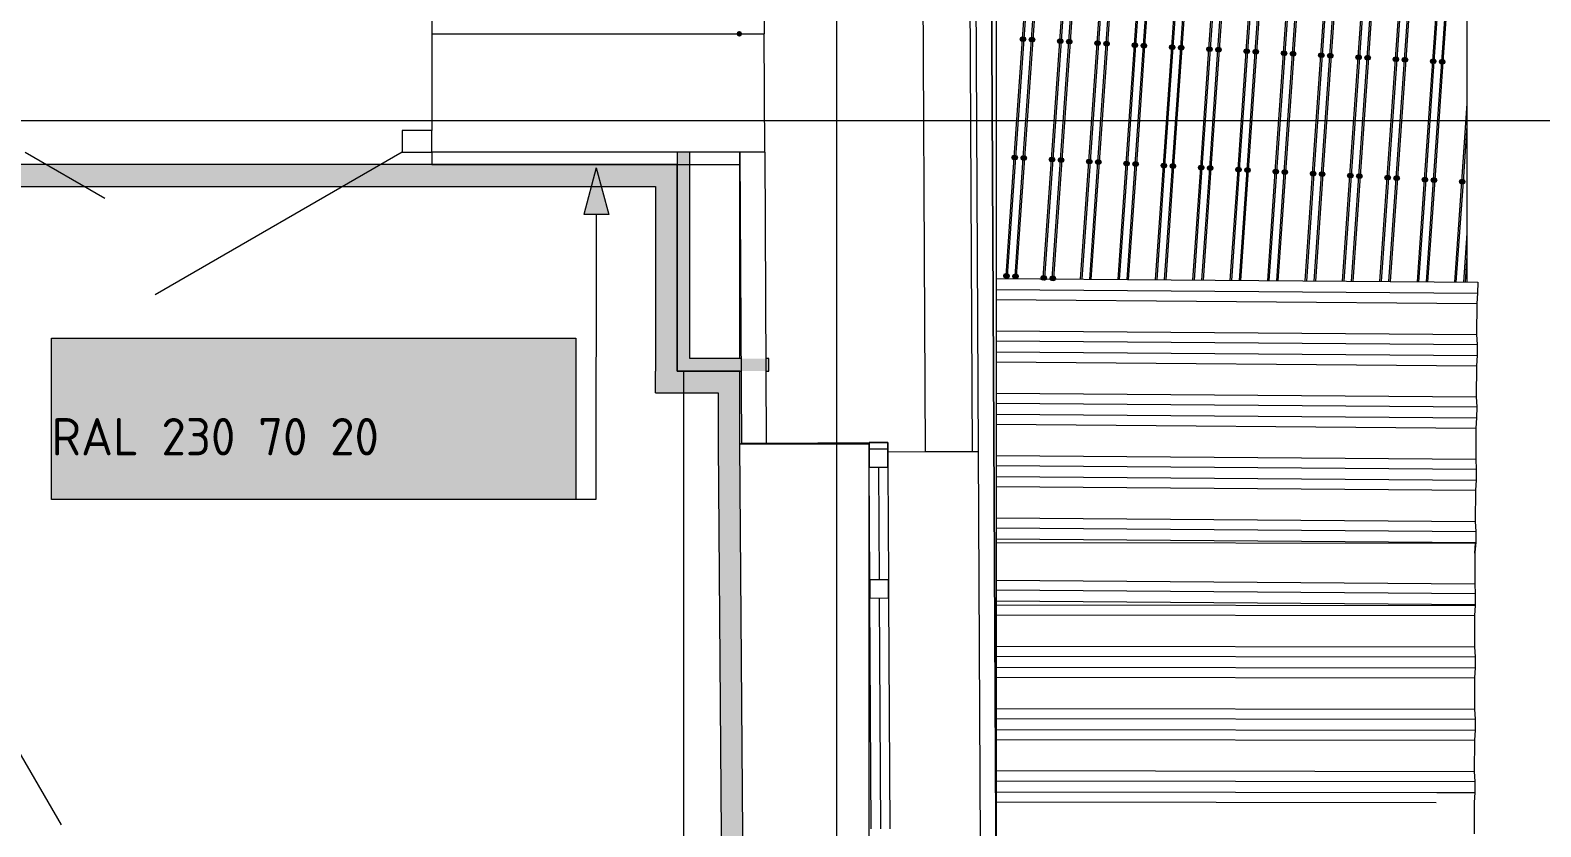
# Model space of a CAD drawing. Header units: millimetres. Extents: x 0 to 1189, y 0 to 841.
# Drawn here: x 307.79 to 356.27, y 630.71 to 656.27 of the extents above; entities that cross this region are included whole.
import ezdxf

# ---------------------------------------------------------------- set-up
doc = ezdxf.new("R2010")
doc.units = ezdxf.units.MM

msp = doc.modelspace()

# ---------------------------------------------------------------- hatches: boundary and pattern name
h = msp.add_hatch(color=7)
h.dxf.hatch_style = 2
h.paths.add_polyline_path([(330.635505, 656.156773), (330.609068, 656.220336), (330.545505, 656.246773), (330.481942, 656.220336), (330.455505, 656.156773), (330.481942, 656.089211), (330.545505, 656.062773), (330.609068, 656.089211)])
h = msp.add_hatch(color=7)
h.dxf.hatch_style = 2
h.paths.add_polyline_path([(339.624519, 656.073773), (339.560956, 656.047335), (339.534519, 655.983773), (339.560956, 655.92021), (339.624519, 655.893773), (339.689081, 655.92021), (339.715519, 655.983773), (339.689081, 656.047335)])
h = msp.add_hatch(color=7)
h.dxf.hatch_style = 2
h.paths.add_polyline_path([(339.674519, 656.071773), (339.610956, 656.045335), (339.584519, 655.981773), (339.610956, 655.91821), (339.674519, 655.891773), (339.738082, 655.91821), (339.764519, 655.981773), (339.738082, 656.045335)])
h = msp.add_hatch(color=7)
h.dxf.hatch_style = 2
h.paths.add_polyline_path([(339.913519, 656.058773), (339.849957, 656.032335), (339.823519, 655.968773), (339.849957, 655.90521), (339.913519, 655.878773), (339.978082, 655.90521), (340.004519, 655.968773), (339.978082, 656.032335)])
h = msp.add_hatch(color=7)
h.dxf.hatch_style = 2
h.paths.add_polyline_path([(339.963519, 656.055773), (339.899957, 656.029335), (339.873519, 655.965773), (339.899957, 655.90221), (339.963519, 655.875773), (340.028082, 655.90221), (340.05452, 655.965773), (340.028082, 656.029335)])
h = msp.add_hatch(color=7)
h.dxf.hatch_style = 2
h.paths.add_polyline_path([(340.821521, 656.009773), (340.757958, 655.983335), (340.731521, 655.919773), (340.757958, 655.85621), (340.821521, 655.829773), (340.885083, 655.85621), (340.911521, 655.919773), (340.885083, 655.983335)])
h = msp.add_hatch(color=7)
h.dxf.hatch_style = 2
h.paths.add_polyline_path([(340.821521, 656.009773), (340.757958, 655.983335), (340.731521, 655.919773), (340.757958, 655.85621), (340.821521, 655.829773), (340.885083, 655.85621), (340.911521, 655.919773), (340.885083, 655.983335)])
h = msp.add_hatch(color=7)
h.dxf.hatch_style = 2
h.paths.add_polyline_path([(340.871521, 656.006773), (340.807958, 655.980335), (340.781521, 655.916773), (340.807958, 655.85321), (340.871521, 655.826773), (340.935083, 655.85321), (340.961521, 655.916773), (340.935083, 655.980335)])
h = msp.add_hatch(color=7)
h.dxf.hatch_style = 2
h.paths.add_polyline_path([(341.110521, 655.993773), (341.046959, 655.967335), (341.020521, 655.903773), (341.046959, 655.84021), (341.110521, 655.813773), (341.175084, 655.84021), (341.201521, 655.903773), (341.175084, 655.967335)])
h = msp.add_hatch(color=7)
h.dxf.hatch_style = 2
h.paths.add_polyline_path([(341.160521, 655.990773), (341.096959, 655.964335), (341.070521, 655.900773), (341.096959, 655.83721), (341.160521, 655.810773), (341.224084, 655.83721), (341.250521, 655.900773), (341.224084, 655.964335)])
h = msp.add_hatch(color=7)
h.dxf.hatch_style = 2
h.paths.add_polyline_path([(342.018523, 655.944773), (341.95496, 655.918335), (341.928522, 655.854773), (341.95496, 655.79121), (342.018523, 655.764773), (342.082085, 655.79121), (342.108523, 655.854773), (342.082085, 655.918335)])
h = msp.add_hatch(color=7)
h.dxf.hatch_style = 2
h.paths.add_polyline_path([(342.068523, 655.941773), (342.00496, 655.915335), (341.978522, 655.851773), (342.00496, 655.78821), (342.068523, 655.761773), (342.132085, 655.78821), (342.158523, 655.851773), (342.132085, 655.915335)])
h = msp.add_hatch(color=7)
h.dxf.hatch_style = 2
h.paths.add_polyline_path([(342.307523, 655.929773), (342.24396, 655.903335), (342.217523, 655.839773), (342.24396, 655.77621), (342.307523, 655.749773), (342.371086, 655.77621), (342.397523, 655.839773), (342.371086, 655.903335)])
h = msp.add_hatch(color=7)
h.dxf.hatch_style = 2
h.paths.add_polyline_path([(342.357523, 655.926773), (342.29396, 655.900335), (342.267523, 655.836773), (342.29396, 655.77321), (342.357523, 655.746773), (342.421086, 655.77321), (342.447523, 655.836773), (342.421086, 655.900335)])
h = msp.add_hatch(color=7)
h.dxf.hatch_style = 2
h.paths.add_polyline_path([(343.214524, 655.880773), (343.150962, 655.854335), (343.124524, 655.790773), (343.150962, 655.72721), (343.214524, 655.700772), (343.279087, 655.72721), (343.305524, 655.790773), (343.279087, 655.854335)])
h = msp.add_hatch(color=7)
h.dxf.hatch_style = 2
h.paths.add_polyline_path([(343.264524, 655.877773), (343.200962, 655.851335), (343.174524, 655.787773), (343.200962, 655.72421), (343.264524, 655.697772), (343.329087, 655.72421), (343.355525, 655.787773), (343.329087, 655.851335)])
h = msp.add_hatch(color=7)
h.dxf.hatch_style = 2
h.paths.add_polyline_path([(343.504525, 655.864773), (343.440962, 655.838335), (343.414525, 655.774773), (343.440962, 655.71121), (343.504525, 655.684772), (343.568087, 655.71121), (343.594525, 655.774773), (343.568087, 655.838335)])
h = msp.add_hatch(color=7)
h.dxf.hatch_style = 2
h.paths.add_polyline_path([(343.554525, 655.861773), (343.490962, 655.835335), (343.464525, 655.771773), (343.490962, 655.70821), (343.554525, 655.681772), (343.618087, 655.70821), (343.644525, 655.771773), (343.618087, 655.835335)])
h = msp.add_hatch(color=7)
h.dxf.hatch_style = 2
h.paths.add_polyline_path([(344.411526, 655.815773), (344.347964, 655.789335), (344.321526, 655.725772), (344.347964, 655.66221), (344.411526, 655.635772), (344.476089, 655.66221), (344.502526, 655.725772), (344.476089, 655.789335)])
h = msp.add_hatch(color=7)
h.dxf.hatch_style = 2
h.paths.add_polyline_path([(344.411526, 655.815773), (344.347964, 655.789335), (344.321526, 655.725772), (344.347964, 655.66221), (344.411526, 655.635772), (344.476089, 655.66221), (344.502526, 655.725772), (344.476089, 655.789335)])
h = msp.add_hatch(color=7)
h.dxf.hatch_style = 2
h.paths.add_polyline_path([(344.461526, 655.812773), (344.397964, 655.786335), (344.371526, 655.722772), (344.397964, 655.65921), (344.461526, 655.632772), (344.526089, 655.65921), (344.552526, 655.722772), (344.526089, 655.786335)])
h = msp.add_hatch(color=7)
h.dxf.hatch_style = 2
h.paths.add_polyline_path([(344.701527, 655.799773), (344.637964, 655.773335), (344.611526, 655.709772), (344.637964, 655.64621), (344.701527, 655.619772), (344.765089, 655.64621), (344.791527, 655.709772), (344.765089, 655.773335)])
h = msp.add_hatch(color=7)
h.dxf.hatch_style = 2
h.paths.add_polyline_path([(344.750527, 655.797773), (344.686964, 655.771335), (344.660527, 655.707772), (344.686964, 655.64421), (344.750527, 655.617772), (344.815089, 655.64421), (344.841527, 655.707772), (344.815089, 655.771335)])
h = msp.add_hatch(color=7)
h.dxf.hatch_style = 2
h.paths.add_polyline_path([(345.608528, 655.750773), (345.544965, 655.724335), (345.518528, 655.660772), (345.544965, 655.59721), (345.608528, 655.570772), (345.673091, 655.59721), (345.699528, 655.660772), (345.673091, 655.724335)])
h = msp.add_hatch(color=7)
h.dxf.hatch_style = 2
h.paths.add_polyline_path([(345.658528, 655.748773), (345.594965, 655.722335), (345.568528, 655.658772), (345.594965, 655.59521), (345.658528, 655.568772), (345.722091, 655.59521), (345.748528, 655.658772), (345.722091, 655.722335)])
h = msp.add_hatch(color=7)
h.dxf.hatch_style = 2
h.paths.add_polyline_path([(345.897528, 655.735773), (345.833966, 655.709335), (345.807528, 655.645772), (345.833966, 655.58221), (345.897528, 655.555772), (345.962091, 655.58221), (345.988529, 655.645772), (345.962091, 655.709335)])
h = msp.add_hatch(color=7)
h.dxf.hatch_style = 2
h.paths.add_polyline_path([(345.947529, 655.732773), (345.883966, 655.706335), (345.857528, 655.642772), (345.883966, 655.57921), (345.947529, 655.552772), (346.012091, 655.57921), (346.038529, 655.642772), (346.012091, 655.706335)])
h = msp.add_hatch(color=7)
h.dxf.hatch_style = 2
h.paths.add_polyline_path([(346.80553, 655.686772), (346.741967, 655.660335), (346.71553, 655.596772), (346.741967, 655.53321), (346.80553, 655.506772), (346.869092, 655.53321), (346.89553, 655.596772), (346.869092, 655.660335)])
h = msp.add_hatch(color=7)
h.dxf.hatch_style = 2
h.paths.add_polyline_path([(346.85553, 655.683772), (346.791967, 655.657335), (346.76553, 655.593772), (346.791967, 655.53021), (346.85553, 655.503772), (346.919093, 655.53021), (346.94553, 655.593772), (346.919093, 655.657335)])
h = msp.add_hatch(color=7)
h.dxf.hatch_style = 2
h.paths.add_polyline_path([(347.09453, 655.670772), (347.030968, 655.644335), (347.00453, 655.580772), (347.030968, 655.51721), (347.09453, 655.490772), (347.159093, 655.51721), (347.18553, 655.580772), (347.159093, 655.644335)])
h = msp.add_hatch(color=7)
h.dxf.hatch_style = 2
h.paths.add_polyline_path([(347.14453, 655.667772), (347.080968, 655.641335), (347.05453, 655.577772), (347.080968, 655.51421), (347.14453, 655.487772), (347.208093, 655.51421), (347.23453, 655.577772), (347.208093, 655.641335)])
h = msp.add_hatch(color=7)
h.dxf.hatch_style = 2
h.paths.add_polyline_path([(348.002532, 655.621772), (347.938969, 655.595335), (347.912532, 655.531772), (347.938969, 655.46821), (348.002532, 655.441772), (348.066094, 655.46821), (348.092532, 655.531772), (348.066094, 655.595335)])
h = msp.add_hatch(color=7)
h.dxf.hatch_style = 2
h.paths.add_polyline_path([(348.002532, 655.621772), (347.938969, 655.595335), (347.912532, 655.531772), (347.938969, 655.46821), (348.002532, 655.441772), (348.066094, 655.46821), (348.092532, 655.531772), (348.066094, 655.595335)])
h = msp.add_hatch(color=7)
h.dxf.hatch_style = 2
h.paths.add_polyline_path([(348.052532, 655.618772), (347.988969, 655.592335), (347.962532, 655.528772), (347.988969, 655.46521), (348.052532, 655.438772), (348.116094, 655.46521), (348.142532, 655.528772), (348.116094, 655.592335)])
h = msp.add_hatch(color=7)
h.dxf.hatch_style = 2
h.paths.add_polyline_path([(348.291532, 655.605772), (348.22797, 655.579335), (348.201532, 655.515772), (348.22797, 655.45221), (348.291532, 655.425772), (348.355095, 655.45221), (348.381532, 655.515772), (348.355095, 655.579335)])
h = msp.add_hatch(color=7)
h.dxf.hatch_style = 2
h.paths.add_polyline_path([(348.341532, 655.603772), (348.27797, 655.577335), (348.251532, 655.513772), (348.27797, 655.45021), (348.341532, 655.423772), (348.405095, 655.45021), (348.431532, 655.513772), (348.405095, 655.577335)])
h = msp.add_hatch(color=7)
h.dxf.hatch_style = 2
h.paths.add_polyline_path([(349.198533, 655.556772), (349.134971, 655.530335), (349.108533, 655.466772), (349.134971, 655.40321), (349.198533, 655.376772), (349.263096, 655.40321), (349.289534, 655.466772), (349.263096, 655.530335)])
h = msp.add_hatch(color=7)
h.dxf.hatch_style = 2
h.paths.add_polyline_path([(349.248534, 655.554772), (349.184971, 655.528335), (349.158533, 655.464772), (349.184971, 655.40121), (349.248534, 655.374772), (349.313096, 655.40121), (349.339534, 655.464772), (349.313096, 655.528335)])
h = msp.add_hatch(color=7)
h.dxf.hatch_style = 2
h.paths.add_polyline_path([(349.488534, 655.541772), (349.424971, 655.515335), (349.398534, 655.451772), (349.424971, 655.388209), (349.488534, 655.361772), (349.552097, 655.388209), (349.578534, 655.451772), (349.552097, 655.515335)])
h = msp.add_hatch(color=7)
h.dxf.hatch_style = 2
h.paths.add_polyline_path([(349.538534, 655.538772), (349.474971, 655.512335), (349.448534, 655.448772), (349.474971, 655.385209), (349.538534, 655.358772), (349.602097, 655.385209), (349.628534, 655.448772), (349.602097, 655.512335)])
h = msp.add_hatch(color=7)
h.dxf.hatch_style = 2
h.paths.add_polyline_path([(350.395535, 655.492772), (350.331973, 655.466335), (350.305535, 655.402772), (350.331973, 655.339209), (350.395535, 655.312772), (350.460098, 655.339209), (350.486535, 655.402772), (350.460098, 655.466335)])
h = msp.add_hatch(color=7)
h.dxf.hatch_style = 2
h.paths.add_polyline_path([(350.445535, 655.489772), (350.381973, 655.463335), (350.355535, 655.399772), (350.381973, 655.336209), (350.445535, 655.309772), (350.510098, 655.336209), (350.536536, 655.399772), (350.510098, 655.463335)])
h = msp.add_hatch(color=7)
h.dxf.hatch_style = 2
h.paths.add_polyline_path([(350.685536, 655.476772), (350.621973, 655.450335), (350.595536, 655.386772), (350.621973, 655.323209), (350.685536, 655.296772), (350.749098, 655.323209), (350.775536, 655.386772), (350.749098, 655.450335)])
h = msp.add_hatch(color=7)
h.dxf.hatch_style = 2
h.paths.add_polyline_path([(350.734536, 655.474772), (350.670973, 655.448335), (350.644536, 655.384772), (350.670973, 655.321209), (350.734536, 655.294772), (350.799098, 655.321209), (350.825536, 655.384772), (350.799098, 655.448335)])
h = msp.add_hatch(color=7)
h.dxf.hatch_style = 2
h.paths.add_polyline_path([(351.592537, 655.427772), (351.528975, 655.401335), (351.502537, 655.337772), (351.528975, 655.274209), (351.592537, 655.247772), (351.6571, 655.274209), (351.683537, 655.337772), (351.6571, 655.401335)])
h = msp.add_hatch(color=7)
h.dxf.hatch_style = 2
h.paths.add_polyline_path([(351.592537, 655.427772), (351.528975, 655.401335), (351.502537, 655.337772), (351.528975, 655.274209), (351.592537, 655.247772), (351.6571, 655.274209), (351.683537, 655.337772), (351.6571, 655.401335)])
h = msp.add_hatch(color=7)
h.dxf.hatch_style = 2
h.paths.add_polyline_path([(351.642537, 655.425772), (351.578975, 655.399334), (351.552537, 655.335772), (351.578975, 655.272209), (351.642537, 655.245772), (351.7061, 655.272209), (351.732537, 655.335772), (351.7061, 655.399334)])
h = msp.add_hatch(color=7)
h.dxf.hatch_style = 2
h.paths.add_polyline_path([(351.881538, 655.412772), (351.817975, 655.386334), (351.791537, 655.322772), (351.817975, 655.259209), (351.881538, 655.232772), (351.9461, 655.259209), (351.972538, 655.322772), (351.9461, 655.386334)])
h = msp.add_hatch(color=7)
h.dxf.hatch_style = 2
h.paths.add_polyline_path([(351.931538, 655.409772), (351.867975, 655.383334), (351.841538, 655.319772), (351.867975, 655.256209), (351.931538, 655.229772), (351.9961, 655.256209), (352.022538, 655.319772), (351.9961, 655.383334)])
h = msp.add_hatch(color=7)
h.dxf.hatch_style = 2
h.paths.add_polyline_path([(352.789539, 655.363772), (352.725976, 655.337334), (352.699539, 655.273772), (352.725976, 655.210209), (352.789539, 655.183772), (352.853102, 655.210209), (352.879539, 655.273772), (352.853102, 655.337334)])
h = msp.add_hatch(color=7)
h.dxf.hatch_style = 2
h.paths.add_polyline_path([(352.839539, 655.360772), (352.775976, 655.334334), (352.749539, 655.270772), (352.775976, 655.207209), (352.839539, 655.180772), (352.903102, 655.207209), (352.929539, 655.270772), (352.903102, 655.334334)])
h = msp.add_hatch(color=7)
h.dxf.hatch_style = 2
h.paths.add_polyline_path([(353.078539, 655.347772), (353.014977, 655.321334), (352.988539, 655.257772), (353.014977, 655.194209), (353.078539, 655.167772), (353.143102, 655.194209), (353.16954, 655.257772), (353.143102, 655.321334)])
h = msp.add_hatch(color=7)
h.dxf.hatch_style = 2
h.paths.add_polyline_path([(353.12854, 655.344772), (353.064977, 655.318334), (353.038539, 655.254772), (353.064977, 655.191209), (353.12854, 655.164772), (353.192102, 655.191209), (353.21854, 655.254772), (353.192102, 655.318334)])
h = msp.add_hatch(color=7)
h.dxf.hatch_style = 2
h.paths.add_polyline_path([(328.555502, 652.356767), (328.955503, 652.356767), (328.955503, 645.731757), (328.555502, 645.731757)])
h = msp.add_hatch(color=7)
h.dxf.hatch_style = 2
h.paths.add_polyline_path([(339.359518, 652.275767), (339.295956, 652.24933), (339.269518, 652.185767), (339.295956, 652.122204), (339.359518, 652.095767), (339.424081, 652.122204), (339.450519, 652.185767), (339.424081, 652.24933)])
h = msp.add_hatch(color=7)
h.dxf.hatch_style = 2
h.paths.add_polyline_path([(339.409519, 652.272767), (339.345956, 652.24633), (339.319518, 652.182767), (339.345956, 652.119204), (339.409519, 652.092767), (339.474081, 652.119204), (339.500519, 652.182767), (339.474081, 652.24633)])
h = msp.add_hatch(color=7)
h.dxf.hatch_style = 2
h.paths.add_polyline_path([(339.648519, 652.260767), (339.584956, 652.23433), (339.558519, 652.170767), (339.584956, 652.107204), (339.648519, 652.080767), (339.713082, 652.107204), (339.739519, 652.170767), (339.713082, 652.23433)])
h = msp.add_hatch(color=7)
h.dxf.hatch_style = 2
h.paths.add_polyline_path([(339.698519, 652.257767), (339.634956, 652.23133), (339.608519, 652.167767), (339.634956, 652.104204), (339.698519, 652.077767), (339.763082, 652.104204), (339.789519, 652.167767), (339.763082, 652.23133)])
h = msp.add_hatch(color=7)
h.dxf.hatch_style = 2
h.paths.add_polyline_path([(340.55652, 652.211767), (340.492958, 652.18533), (340.46652, 652.121767), (340.492958, 652.058204), (340.55652, 652.031767), (340.620083, 652.058204), (340.64652, 652.121767), (340.620083, 652.18533)])
h = msp.add_hatch(color=7)
h.dxf.hatch_style = 2
h.paths.add_polyline_path([(340.55652, 652.211767), (340.492958, 652.18533), (340.46652, 652.121767), (340.492958, 652.058204), (340.55652, 652.031767), (340.620083, 652.058204), (340.64652, 652.121767), (340.620083, 652.18533)])
h = msp.add_hatch(color=7)
h.dxf.hatch_style = 2
h.paths.add_polyline_path([(340.60652, 652.208767), (340.542958, 652.18233), (340.51652, 652.118767), (340.542958, 652.055204), (340.60652, 652.028767), (340.670083, 652.055204), (340.696521, 652.118767), (340.670083, 652.18233)])
h = msp.add_hatch(color=7)
h.dxf.hatch_style = 2
h.paths.add_polyline_path([(340.845521, 652.195767), (340.781958, 652.16933), (340.755521, 652.105767), (340.781958, 652.042204), (340.845521, 652.015767), (340.910083, 652.042204), (340.936521, 652.105767), (340.910083, 652.16933)])
h = msp.add_hatch(color=7)
h.dxf.hatch_style = 2
h.paths.add_polyline_path([(340.895521, 652.192767), (340.831958, 652.16633), (340.805521, 652.102767), (340.831958, 652.039204), (340.895521, 652.012767), (340.960083, 652.039204), (340.986521, 652.102767), (340.960083, 652.16633)])
h = msp.add_hatch(color=7)
h.dxf.hatch_style = 2
h.paths.add_polyline_path([(341.753522, 652.146767), (341.68996, 652.120329), (341.663522, 652.056767), (341.68996, 651.993204), (341.753522, 651.966767), (341.817085, 651.993204), (341.843522, 652.056767), (341.817085, 652.120329)])
h = msp.add_hatch(color=7)
h.dxf.hatch_style = 2
h.paths.add_polyline_path([(341.803522, 652.143767), (341.73996, 652.117329), (341.713522, 652.053767), (341.73996, 651.990204), (341.803522, 651.963767), (341.867085, 651.990204), (341.893522, 652.053767), (341.867085, 652.117329)])
h = msp.add_hatch(color=7)
h.dxf.hatch_style = 2
h.paths.add_polyline_path([(342.042523, 652.130767), (341.97896, 652.104329), (341.952522, 652.040767), (341.97896, 651.977204), (342.042523, 651.950767), (342.107085, 651.977204), (342.133523, 652.040767), (342.107085, 652.104329)])
h = msp.add_hatch(color=7)
h.dxf.hatch_style = 2
h.paths.add_polyline_path([(342.092523, 652.128767), (342.02896, 652.102329), (342.002523, 652.038767), (342.02896, 651.975204), (342.092523, 651.948767), (342.156085, 651.975204), (342.182523, 652.038767), (342.156085, 652.102329)])
h = msp.add_hatch(color=7)
h.dxf.hatch_style = 2
h.paths.add_polyline_path([(342.950524, 652.081767), (342.886961, 652.055329), (342.860524, 651.991767), (342.886961, 651.928204), (342.950524, 651.901767), (343.014087, 651.928204), (343.040524, 651.991767), (343.014087, 652.055329)])
h = msp.add_hatch(color=7)
h.dxf.hatch_style = 2
h.paths.add_polyline_path([(342.999524, 652.079767), (342.935961, 652.053329), (342.909524, 651.989767), (342.935961, 651.926204), (342.999524, 651.899767), (343.064087, 651.926204), (343.090524, 651.989767), (343.064087, 652.053329)])
h = msp.add_hatch(color=7)
h.dxf.hatch_style = 2
h.paths.add_polyline_path([(343.239524, 652.066767), (343.175962, 652.040329), (343.149524, 651.976767), (343.175962, 651.913204), (343.239524, 651.886767), (343.303087, 651.913204), (343.329525, 651.976767), (343.303087, 652.040329)])
h = msp.add_hatch(color=7)
h.dxf.hatch_style = 2
h.paths.add_polyline_path([(343.289524, 652.063767), (343.225962, 652.037329), (343.199524, 651.973767), (343.225962, 651.910204), (343.289524, 651.883767), (343.353087, 651.910204), (343.379525, 651.973767), (343.353087, 652.037329)])
at = {"true_color": 0x186722}
h = msp.add_hatch(color=99, dxfattribs=at)
h.dxf.hatch_style = 2
h.paths.add_polyline_path([(305.043466, 651.257766), (305.041466, 651.957767), (327.855501, 651.956767), (327.855501, 651.256766)])
at = {"true_color": 0x0077b0}
h = msp.add_hatch(color=144, dxfattribs=at)
h.dxf.hatch_style = 2
h.paths.add_polyline_path([(325.956498, 651.849767), (326.353499, 650.355764), (325.553497, 650.357764)])
at = {"true_color": 0xf1d696}
h = msp.add_hatch(color=41, dxfattribs=at)
h.dxf.hatch_style = 2
h.paths.add_polyline_path([(327.855501, 651.256766), (327.855501, 651.956767), (328.555502, 651.956767)])
h = msp.add_hatch(color=41, dxfattribs=at)
h.dxf.hatch_style = 2
h.paths.add_polyline_path([(327.855501, 651.256766), (328.555502, 651.956767), (328.555502, 651.256766)])
h = msp.add_hatch(color=7)
h.dxf.hatch_style = 2
h.paths.add_polyline_path([(344.146526, 652.017767), (344.082963, 651.991329), (344.056526, 651.927767), (344.082963, 651.864204), (344.146526, 651.837767), (344.211088, 651.864204), (344.237526, 651.927767), (344.211088, 651.991329)])
h = msp.add_hatch(color=7)
h.dxf.hatch_style = 2
h.paths.add_polyline_path([(344.146526, 652.017767), (344.082963, 651.991329), (344.056526, 651.927767), (344.082963, 651.864204), (344.146526, 651.837767), (344.211088, 651.864204), (344.237526, 651.927767), (344.211088, 651.991329)])
h = msp.add_hatch(color=7)
h.dxf.hatch_style = 2
h.paths.add_polyline_path([(344.196526, 652.014767), (344.132963, 651.988329), (344.106526, 651.924767), (344.132963, 651.861204), (344.196526, 651.834767), (344.261088, 651.861204), (344.287526, 651.924767), (344.261088, 651.988329)])
h = msp.add_hatch(color=7)
h.dxf.hatch_style = 2
h.paths.add_polyline_path([(344.436526, 652.001767), (344.372964, 651.975329), (344.346526, 651.911767), (344.372964, 651.848204), (344.436526, 651.821767), (344.500089, 651.848204), (344.526526, 651.911767), (344.500089, 651.975329)])
h = msp.add_hatch(color=7)
h.dxf.hatch_style = 2
h.paths.add_polyline_path([(344.485526, 651.998767), (344.421964, 651.972329), (344.395526, 651.908767), (344.421964, 651.845204), (344.485526, 651.818767), (344.550089, 651.845204), (344.576526, 651.908767), (344.550089, 651.972329)])
h = msp.add_hatch(color=7)
h.dxf.hatch_style = 2
h.paths.add_polyline_path([(345.343528, 651.952767), (345.279965, 651.926329), (345.253527, 651.862767), (345.279965, 651.799204), (345.343528, 651.772766), (345.40809, 651.799204), (345.434528, 651.862767), (345.40809, 651.926329)])
h = msp.add_hatch(color=7)
h.dxf.hatch_style = 2
h.paths.add_polyline_path([(345.393528, 651.949767), (345.329965, 651.923329), (345.303528, 651.859767), (345.329965, 651.796204), (345.393528, 651.769766), (345.45809, 651.796204), (345.484528, 651.859767), (345.45809, 651.923329)])
h = msp.add_hatch(color=7)
h.dxf.hatch_style = 2
h.paths.add_polyline_path([(345.632528, 651.936767), (345.568965, 651.910329), (345.542528, 651.846767), (345.568965, 651.783204), (345.632528, 651.756766), (345.697091, 651.783204), (345.723528, 651.846767), (345.697091, 651.910329)])
h = msp.add_hatch(color=7)
h.dxf.hatch_style = 2
h.paths.add_polyline_path([(345.682528, 651.934767), (345.618966, 651.908329), (345.592528, 651.844767), (345.618966, 651.781204), (345.682528, 651.754766), (345.747091, 651.781204), (345.773528, 651.844767), (345.747091, 651.908329)])
h = msp.add_hatch(color=7)
h.dxf.hatch_style = 2
h.paths.add_polyline_path([(346.540529, 651.888767), (346.476967, 651.862329), (346.450529, 651.798766), (346.476967, 651.735204), (346.540529, 651.708766), (346.604092, 651.735204), (346.63053, 651.798766), (346.604092, 651.862329)])
h = msp.add_hatch(color=7)
h.dxf.hatch_style = 2
h.paths.add_polyline_path([(346.59053, 651.885767), (346.526967, 651.859329), (346.500529, 651.795766), (346.526967, 651.732204), (346.59053, 651.705766), (346.654092, 651.732204), (346.68053, 651.795766), (346.654092, 651.859329)])
h = msp.add_hatch(color=7)
h.dxf.hatch_style = 2
h.paths.add_polyline_path([(346.82953, 651.872767), (346.765967, 651.846329), (346.73953, 651.782766), (346.765967, 651.719204), (346.82953, 651.692766), (346.894092, 651.719204), (346.92053, 651.782766), (346.894092, 651.846329)])
h = msp.add_hatch(color=7)
h.dxf.hatch_style = 2
h.paths.add_polyline_path([(346.87953, 651.869767), (346.815967, 651.843329), (346.78953, 651.779766), (346.815967, 651.716204), (346.87953, 651.689766), (346.944093, 651.716204), (346.97053, 651.779766), (346.944093, 651.843329)])
h = msp.add_hatch(color=7)
h.dxf.hatch_style = 2
h.paths.add_polyline_path([(347.737531, 651.823767), (347.673969, 651.797329), (347.647531, 651.733766), (347.673969, 651.670204), (347.737531, 651.643766), (347.801094, 651.670204), (347.827531, 651.733766), (347.801094, 651.797329)])
h = msp.add_hatch(color=7)
h.dxf.hatch_style = 2
h.paths.add_polyline_path([(347.737531, 651.823767), (347.673969, 651.797329), (347.647531, 651.733766), (347.673969, 651.670204), (347.737531, 651.643766), (347.801094, 651.670204), (347.827531, 651.733766), (347.801094, 651.797329)])
h = msp.add_hatch(color=7)
h.dxf.hatch_style = 2
h.paths.add_polyline_path([(347.787531, 651.820767), (347.723969, 651.794329), (347.697531, 651.730766), (347.723969, 651.667204), (347.787531, 651.640766), (347.851094, 651.667204), (347.877531, 651.730766), (347.851094, 651.794329)])
h = msp.add_hatch(color=7)
h.dxf.hatch_style = 2
h.paths.add_polyline_path([(348.026532, 651.807767), (347.962969, 651.781329), (347.936532, 651.717766), (347.962969, 651.654204), (348.026532, 651.627766), (348.091094, 651.654204), (348.117532, 651.717766), (348.091094, 651.781329)])
h = msp.add_hatch(color=7)
h.dxf.hatch_style = 2
h.paths.add_polyline_path([(348.076532, 651.805767), (348.012969, 651.779329), (347.986532, 651.715766), (348.012969, 651.652204), (348.076532, 651.625766), (348.140094, 651.652204), (348.166532, 651.715766), (348.140094, 651.779329)])
h = msp.add_hatch(color=7)
h.dxf.hatch_style = 2
h.paths.add_polyline_path([(348.934533, 651.758766), (348.87097, 651.732329), (348.844533, 651.668766), (348.87097, 651.605204), (348.934533, 651.578766), (348.998096, 651.605204), (349.024533, 651.668766), (348.998096, 651.732329)])
h = msp.add_hatch(color=7)
h.dxf.hatch_style = 2
h.paths.add_polyline_path([(348.983533, 651.756766), (348.919971, 651.730329), (348.893533, 651.666766), (348.919971, 651.603204), (348.983533, 651.576766), (349.048096, 651.603204), (349.074533, 651.666766), (349.048096, 651.730329)])
h = msp.add_hatch(color=7)
h.dxf.hatch_style = 2
h.paths.add_polyline_path([(349.223534, 651.743766), (349.159971, 651.717329), (349.133533, 651.653766), (349.159971, 651.590204), (349.223534, 651.563766), (349.287096, 651.590204), (349.313534, 651.653766), (349.287096, 651.717329)])
h = msp.add_hatch(color=7)
h.dxf.hatch_style = 2
h.paths.add_polyline_path([(349.273534, 651.740766), (349.209971, 651.714329), (349.183533, 651.650766), (349.209971, 651.587204), (349.273534, 651.560766), (349.337096, 651.587204), (349.363534, 651.650766), (349.337096, 651.714329)])
h = msp.add_hatch(color=7)
h.dxf.hatch_style = 2
h.paths.add_polyline_path([(350.130535, 651.694766), (350.066972, 651.668329), (350.040535, 651.604766), (350.066972, 651.541204), (350.130535, 651.514766), (350.195098, 651.541204), (350.221535, 651.604766), (350.195098, 651.668329)])
h = msp.add_hatch(color=7)
h.dxf.hatch_style = 2
h.paths.add_polyline_path([(350.180535, 651.691766), (350.116972, 651.665329), (350.090535, 651.601766), (350.116972, 651.538204), (350.180535, 651.511766), (350.245098, 651.538204), (350.271535, 651.601766), (350.245098, 651.665329)])
h = msp.add_hatch(color=7)
h.dxf.hatch_style = 2
h.paths.add_polyline_path([(350.420535, 651.678766), (350.356973, 651.652329), (350.330535, 651.588766), (350.356973, 651.525204), (350.420535, 651.498766), (350.484098, 651.525204), (350.510536, 651.588766), (350.484098, 651.652329)])
h = msp.add_hatch(color=7)
h.dxf.hatch_style = 2
h.paths.add_polyline_path([(350.469535, 651.675766), (350.405973, 651.649329), (350.379535, 651.585766), (350.405973, 651.522204), (350.469535, 651.495766), (350.534098, 651.522204), (350.560536, 651.585766), (350.534098, 651.649329)])
h = msp.add_hatch(color=7)
h.dxf.hatch_style = 2
h.paths.add_polyline_path([(351.327537, 651.629766), (351.263974, 651.603329), (351.237537, 651.539766), (351.263974, 651.476204), (351.327537, 651.449766), (351.392099, 651.476204), (351.418537, 651.539766), (351.392099, 651.603329)])
h = msp.add_hatch(color=7)
h.dxf.hatch_style = 2
h.paths.add_polyline_path([(351.327537, 651.629766), (351.263974, 651.603329), (351.237537, 651.539766), (351.263974, 651.476204), (351.327537, 651.449766), (351.392099, 651.476204), (351.418537, 651.539766), (351.392099, 651.603329)])
h = msp.add_hatch(color=7)
h.dxf.hatch_style = 2
h.paths.add_polyline_path([(351.377537, 651.626766), (351.313974, 651.600329), (351.287537, 651.536766), (351.313974, 651.473203), (351.377537, 651.446766), (351.442099, 651.473203), (351.468537, 651.536766), (351.442099, 651.600329)])
h = msp.add_hatch(color=7)
h.dxf.hatch_style = 2
h.paths.add_polyline_path([(351.616537, 651.613766), (351.552975, 651.587329), (351.526537, 651.523766), (351.552975, 651.460203), (351.616537, 651.433766), (351.6811, 651.460203), (351.707537, 651.523766), (351.6811, 651.587329)])
h = msp.add_hatch(color=7)
h.dxf.hatch_style = 2
h.paths.add_polyline_path([(351.666537, 651.611766), (351.602975, 651.585329), (351.576537, 651.521766), (351.602975, 651.458203), (351.666537, 651.431766), (351.7311, 651.458203), (351.757537, 651.521766), (351.7311, 651.585329)])
h = msp.add_hatch(color=7)
h.dxf.hatch_style = 2
h.paths.add_polyline_path([(352.524539, 651.564766), (352.460976, 651.538329), (352.434538, 651.474766), (352.460976, 651.411203), (352.524539, 651.384766), (352.588101, 651.411203), (352.614539, 651.474766), (352.588101, 651.538329)])
h = msp.add_hatch(color=7)
h.dxf.hatch_style = 2
h.paths.add_polyline_path([(352.574539, 651.562766), (352.510976, 651.536329), (352.484539, 651.472766), (352.510976, 651.409203), (352.574539, 651.382766), (352.638101, 651.409203), (352.664539, 651.472766), (352.638101, 651.536329)])
h = msp.add_hatch(color=41, dxfattribs=at)
h.dxf.hatch_style = 2
h.paths.add_polyline_path([(327.855501, 651.256766), (328.555502, 651.256766), (328.555502, 645.331757), (327.855501, 645.331757)])
h = msp.add_hatch(color=7)
h.dxf.hatch_style = 2
h.paths.add_polyline_path([(352.813539, 651.549766), (352.749976, 651.523329), (352.723539, 651.459766), (352.749976, 651.396203), (352.813539, 651.369766), (352.878102, 651.396203), (352.904539, 651.459766), (352.878102, 651.523329)])
h = msp.add_hatch(color=7)
h.dxf.hatch_style = 2
h.paths.add_polyline_path([(352.863539, 651.546766), (352.799976, 651.520329), (352.773539, 651.456766), (352.799976, 651.393203), (352.863539, 651.366766), (352.928102, 651.393203), (352.954539, 651.456766), (352.928102, 651.520329)])
h = msp.add_hatch(color=7)
h.dxf.hatch_style = 2
h.paths.add_polyline_path([(353.72154, 651.500766), (353.657978, 651.474329), (353.63154, 651.410766), (353.657978, 651.347203), (353.72154, 651.320766), (353.785103, 651.347203), (353.811541, 651.410766), (353.785103, 651.474329)])
h = msp.add_hatch(color=7)
h.dxf.hatch_style = 2
h.paths.add_polyline_path([(353.77154, 651.497766), (353.707978, 651.471328), (353.68154, 651.407766), (353.707978, 651.344203), (353.77154, 651.317766), (353.835103, 651.344203), (353.861541, 651.407766), (353.835103, 651.471328)])
h = msp.add_hatch(color=7)
h.dxf.hatch_style = 2
h.paths.add_polyline_path([(339.094518, 648.477761), (339.030955, 648.451324), (339.004518, 648.387761), (339.030955, 648.324199), (339.094518, 648.297761), (339.159081, 648.324199), (339.185518, 648.387761), (339.159081, 648.451324)])
h = msp.add_hatch(color=7)
h.dxf.hatch_style = 2
h.paths.add_polyline_path([(339.144518, 648.474761), (339.080956, 648.448324), (339.054518, 648.384761), (339.080956, 648.321199), (339.144518, 648.294761), (339.209081, 648.321199), (339.235518, 648.384761), (339.209081, 648.448324)])
h = msp.add_hatch(color=7)
h.dxf.hatch_style = 2
h.paths.add_polyline_path([(339.384519, 648.461761), (339.320956, 648.435324), (339.294518, 648.371761), (339.320956, 648.308199), (339.384519, 648.281761), (339.448081, 648.308199), (339.474519, 648.371761), (339.448081, 648.435324)])
h = msp.add_hatch(color=7)
h.dxf.hatch_style = 2
h.paths.add_polyline_path([(339.433519, 648.459761), (339.369956, 648.433324), (339.343518, 648.369761), (339.369956, 648.306199), (339.433519, 648.279761), (339.498081, 648.306199), (339.524519, 648.369761), (339.498081, 648.433324)])
h = msp.add_hatch(color=7)
h.dxf.hatch_style = 2
h.paths.add_polyline_path([(340.29152, 648.412761), (340.227957, 648.386324), (340.20152, 648.322761), (340.227957, 648.259199), (340.29152, 648.232761), (340.356082, 648.259199), (340.38252, 648.322761), (340.356082, 648.386324)])
h = msp.add_hatch(color=7)
h.dxf.hatch_style = 2
h.paths.add_polyline_path([(340.29152, 648.412761), (340.227957, 648.386324), (340.20152, 648.322761), (340.227957, 648.259199), (340.29152, 648.232761), (340.356082, 648.259199), (340.38252, 648.322761), (340.356082, 648.386324)])
h = msp.add_hatch(color=7)
h.dxf.hatch_style = 2
h.paths.add_polyline_path([(340.34152, 648.410761), (340.277957, 648.384324), (340.25152, 648.320761), (340.277957, 648.257199), (340.34152, 648.230761), (340.405083, 648.257199), (340.43152, 648.320761), (340.405083, 648.384324)])
h = msp.add_hatch(color=7)
h.dxf.hatch_style = 2
h.paths.add_polyline_path([(340.58052, 648.397761), (340.516958, 648.371324), (340.49052, 648.307761), (340.516958, 648.244199), (340.58052, 648.217761), (340.645083, 648.244199), (340.67152, 648.307761), (340.645083, 648.371324)])
h = msp.add_hatch(color=7)
h.dxf.hatch_style = 2
h.paths.add_polyline_path([(340.63052, 648.394761), (340.566958, 648.368324), (340.54052, 648.304761), (340.566958, 648.241199), (340.63052, 648.214761), (340.695083, 648.241199), (340.721521, 648.304761), (340.695083, 648.368324)])
at = {"true_color": 0xffffff}
h = msp.add_hatch(color=7, dxfattribs=at)
h.dxf.hatch_style = 2
h.paths.add_polyline_path([(308.473471, 646.387758), (325.295497, 646.387758), (325.295497, 641.21075), (308.473471, 641.21075)])
at = {"true_color": 0x0077b0}
h = msp.add_hatch(color=144, dxfattribs=at)
h.paths.add_polyline_path([(322.061492, 644.991477), (322.061492, 645.798456), (322.032002, 645.955139), (321.94298, 646.086191), (321.81434, 646.172594), (321.658002, 646.201946), (321.501526, 646.172594), (321.370268, 646.086191), (321.282831, 645.955139), (321.254512, 645.798456), (321.254512, 644.991477), (321.282831, 644.835139), (321.370268, 644.706499), (321.501526, 644.617478), (321.658002, 644.587988), (321.81434, 644.617478), (321.94298, 644.706499), (322.032002, 644.835139)])
h.paths.add_polyline_path([(322.262134, 644.991477), (322.25098, 644.870821), (322.217554, 644.758795), (322.161908, 644.655761), (322.084091, 644.56208), (321.992323, 644.484781), (321.89027, 644.430271), (321.778606, 644.397982), (321.658002, 644.387345), (321.53627, 644.397982), (321.424562, 644.430271), (321.322364, 644.484781), (321.229157, 644.56208), (321.151427, 644.655761), (321.095969, 644.758795), (321.062733, 644.870821), (321.051665, 644.991477), (321.051665, 645.798456), (321.062733, 645.920189), (321.095969, 646.031896), (321.151427, 646.134095), (321.229157, 646.227302), (321.322364, 646.305118), (321.424562, 646.360765), (321.53627, 646.394191), (321.658002, 646.405344), (321.778658, 646.394234), (321.890684, 646.361109), (321.993718, 646.306281), (322.087399, 646.230058), (322.163303, 646.13642), (322.217968, 646.033274), (322.251032, 645.920619), (322.262134, 645.798456)])
h = msp.add_hatch(color=144, dxfattribs=at)
h.paths.add_polyline_path([(324.586203, 644.587988), (324.70313, 644.610794), (324.800626, 644.677836), (324.866772, 644.774712), (324.888269, 644.892258), (324.888269, 645.092901), (324.866772, 645.209827), (324.800626, 645.307324), (324.70313, 645.374847), (324.586203, 645.397723), (324.469277, 645.374847), (324.371781, 645.307324), (324.305635, 645.210861), (324.284137, 645.092901), (324.284137, 644.892258), (324.305635, 644.774712), (324.371781, 644.677836), (324.469277, 644.610794)])
h.paths.add_polyline_path([(324.586203, 644.387345), (324.484564, 644.39638), (324.391142, 644.423657), (324.305678, 644.469433), (324.227913, 644.533968), (324.163378, 644.61169), (324.117601, 644.696853), (324.090325, 644.789457), (324.08129, 644.889502), (324.08129, 645.092901), (324.093916, 645.211912), (324.131864, 645.319037), (324.195237, 645.413966), (324.284137, 645.49639), (324.195237, 645.578814), (324.131864, 645.673744), (324.093916, 645.780869), (324.08129, 645.89988), (324.090325, 646.001527), (324.117601, 646.09501), (324.163378, 646.180638), (324.227913, 646.258721), (324.305678, 646.323256), (324.391142, 646.369033), (324.484564, 646.39631), (324.586203, 646.405344), (324.686636, 646.39631), (324.779887, 646.369033), (324.865179, 646.323256), (324.941737, 646.258721), (325.006703, 646.180638), (325.053427, 646.09501), (325.081651, 646.001527), (325.091117, 645.89988), (325.07849, 645.780869), (325.040543, 645.673744), (324.97717, 645.578814), (324.888269, 645.49639), (325.007539, 645.373676), (325.071824, 645.225744), (325.080652, 645.174291), (325.086638, 645.101031), (325.09004, 645.006067), (325.091117, 644.889502), (325.081651, 644.789457), (325.053427, 644.696853), (325.006703, 644.61169), (324.941737, 644.533968), (324.865179, 644.469433), (324.779887, 644.423657), (324.686636, 644.39638)])
h.paths.add_polyline_path([(324.586203, 645.597814), (324.70313, 645.619518), (324.800626, 645.685457), (324.866772, 645.783367), (324.888269, 645.89988), (324.866772, 646.016806), (324.800626, 646.114303), (324.70313, 646.180449), (324.586203, 646.201946), (324.469277, 646.180449), (324.371781, 646.114303), (324.305635, 646.016806), (324.284137, 645.89988), (324.305635, 645.783367), (324.371781, 645.685457), (324.469277, 645.619518)])
at = {"true_color": 0xf1d696}
h = msp.add_hatch(color=41, dxfattribs=at)
h.dxf.hatch_style = 2
h.paths.add_polyline_path([(328.555502, 645.331757), (327.855501, 644.631756), (327.855501, 645.331757)])
h = msp.add_hatch(color=41, dxfattribs=at)
h.dxf.hatch_style = 2
h.paths.add_polyline_path([(328.555502, 645.331757), (328.555502, 644.631756), (327.855501, 644.631756)])
h = msp.add_hatch(color=7)
h.dxf.hatch_style = 2
h.paths.add_polyline_path([(328.555502, 645.331757), (328.555502, 645.731757), (331.491506, 645.731757), (331.491506, 645.331757)])
h = msp.add_hatch(color=41, dxfattribs=at)
h.dxf.hatch_style = 2
h.paths.add_polyline_path([(328.555502, 644.631756), (328.555502, 645.331757), (329.864504, 645.331757), (329.864504, 644.631756)])
h = msp.add_hatch(color=41, dxfattribs=at)
h.dxf.hatch_style = 2
h.paths.add_polyline_path([(329.864504, 644.631756), (329.864504, 645.331757), (330.564505, 645.331757)])
h = msp.add_hatch(color=41, dxfattribs=at)
h.dxf.hatch_style = 2
h.paths.add_polyline_path([(329.864504, 644.631756), (330.564505, 645.331757), (330.564505, 644.631756)])
at = {"true_color": 0x0077b0}
h = msp.add_hatch(color=144, dxfattribs=at)
h.dxf.hatch_style = 2
h.paths.add_polyline_path([(323.575116, 644.889502), (322.768137, 644.889502), (322.692, 644.915065), (322.666713, 644.991477), (322.692, 645.067614), (322.768137, 645.092901), (323.575116, 645.092901), (323.651253, 645.067614), (323.67654, 644.991477), (323.651253, 644.915065)])
at = {"true_color": 0xf1d696}
h = msp.add_hatch(color=41, dxfattribs=at)
h.dxf.hatch_style = 2
h.paths.add_polyline_path([(329.864504, 644.631756), (330.564505, 644.631756), (330.564505, 642.990753), (329.864504, 642.988753)])
h = msp.add_hatch(color=41, dxfattribs=at)
h.dxf.hatch_style = 2
h.paths.add_polyline_path([(330.695505, 626.317728), (329.995504, 626.312728), (329.864504, 642.988753), (330.564505, 642.990753)])

# ---------------------------------------------------------------- linework, layer by layer
at = {"color": 7, "lineweight": 0}
for points in [[(333.67251, 237.628134), (333.67251, 730.151886)], [(338.785518, 628.652731), (338.306517, 722.871875)], [(338.306517, 722.871875), (338.785518, 628.653731)], [(337.808516, 722.374874), (338.213517, 642.755753)], [(337.609516, 722.175874), (338.013516, 642.754753)], [(336.117514, 720.685872), (336.513514, 642.747753)], [(331.043506, 715.619864), (331.345506, 656.156773)], [(338.785518, 693.21783), (338.785518, 622.934722)], [(353.892541, 683.087814), (353.892541, 648.182761)], [(339.889519, 659.782779), (339.624519, 655.983773)], [(339.939519, 659.779779), (339.674519, 655.981773)], [(340.17852, 659.766779), (339.913519, 655.968773)], [(340.22852, 659.763779), (339.963519, 655.965773)], [(341.086521, 659.717779), (340.821521, 655.919773)], [(341.086521, 659.717779), (340.821521, 655.919773)], [(341.136521, 659.714779), (340.871521, 655.916773)], [(341.375522, 659.701779), (341.110521, 655.903773)], [(341.425522, 659.699779), (341.160521, 655.900773)], [(342.283523, 659.652778), (342.018523, 655.854773)], [(342.332523, 659.650778), (342.068523, 655.851773)], [(342.572523, 659.637778), (342.307523, 655.839773)], [(342.622523, 659.634778), (342.357523, 655.836773)], [(343.479525, 659.588778), (343.214524, 655.790773)], [(343.529525, 659.585778), (343.264524, 655.787773)], [(343.769525, 659.572778), (343.504525, 655.774773)], [(343.818525, 659.569778), (343.554525, 655.771773)], [(344.676527, 659.523778), (344.411526, 655.725772)], [(344.676527, 659.523778), (344.411526, 655.725772)], [(344.726527, 659.520778), (344.461526, 655.722772)], [(344.965527, 659.508778), (344.701527, 655.709772)], [(345.015527, 659.505778), (344.750527, 655.707772)], [(345.873528, 659.459778), (345.608528, 655.660772)], [(345.923528, 659.456778), (345.658528, 655.658772)], [(346.162529, 659.443778), (345.897528, 655.645772)], [(346.212529, 659.440778), (345.947529, 655.642772)], [(347.07053, 659.394778), (346.80553, 655.596772)], [(347.12053, 659.391778), (346.85553, 655.593772)], [(347.359531, 659.378778), (347.09453, 655.580772)], [(347.409531, 659.376778), (347.14453, 655.577772)], [(348.267532, 659.329778), (348.002532, 655.531772)], [(348.267532, 659.329778), (348.002532, 655.531772)], [(348.316532, 659.327778), (348.052532, 655.528772)], [(348.556533, 659.314778), (348.291532, 655.515772)], [(348.606533, 659.311778), (348.341532, 655.513772)], [(349.463534, 659.265778), (349.198533, 655.466772)], [(349.513534, 659.262778), (349.248534, 655.464772)], [(349.753534, 659.249778), (349.488534, 655.451772)], [(349.802534, 659.246778), (349.538534, 655.448772)], [(350.660536, 659.200778), (350.395535, 655.402772)], [(350.710536, 659.197778), (350.445535, 655.399772)], [(350.949536, 659.184778), (350.685536, 655.386772)], [(350.999536, 659.182778), (350.734536, 655.384772)], [(351.857538, 659.135778), (351.592537, 655.337772)], [(351.857538, 659.135778), (351.592537, 655.337772)], [(351.907538, 659.133778), (351.642537, 655.335772)], [(352.146538, 659.120778), (351.881538, 655.322772)], [(352.196538, 659.117778), (351.931538, 655.319772)], [(353.054539, 659.071778), (352.789539, 655.273772)], [(353.104539, 659.068778), (352.839539, 655.270772)], [(353.34354, 659.055778), (353.078539, 655.257772)], [(353.39354, 659.053778), (353.12854, 655.254772)], [(320.67649, 656.556774), (320.67649, 656.156773)], [(320.67649, 656.156773), (331.345506, 656.156773)], [(320.67649, 656.156773), (320.67649, 653.056768)], [(330.545505, 656.152773), (331.345506, 656.156773)], [(331.364506, 652.356767), (331.345506, 656.156773)], [(339.624519, 655.983773), (339.359518, 652.185767)], [(339.674519, 655.981773), (339.409519, 652.182767)], [(339.913519, 655.968773), (339.648519, 652.170767)], [(339.963519, 655.965773), (339.698519, 652.167767)], [(340.821521, 655.919773), (340.55652, 652.121767)], [(340.821521, 655.919773), (340.55652, 652.121767)], [(340.871521, 655.916773), (340.60652, 652.118767)], [(341.110521, 655.903773), (340.845521, 652.105767)], [(341.160521, 655.900773), (340.895521, 652.102767)], [(342.018523, 655.854773), (341.753522, 652.056767)], [(342.068523, 655.851773), (341.803522, 652.053767)], [(342.307523, 655.839773), (342.042523, 652.040767)], [(342.357523, 655.836773), (342.092523, 652.038767)], [(343.214524, 655.790773), (342.950524, 651.991767)], [(343.264524, 655.787773), (342.999524, 651.989767)], [(343.504525, 655.774773), (343.239524, 651.976767)], [(343.554525, 655.771773), (343.289524, 651.973767)], [(344.411526, 655.725772), (344.146526, 651.927767)], [(344.411526, 655.725772), (344.146526, 651.927767)], [(344.461526, 655.722772), (344.196526, 651.924767)], [(344.701527, 655.709772), (344.436526, 651.911767)], [(344.750527, 655.707772), (344.485526, 651.908767)], [(345.608528, 655.660772), (345.343528, 651.862767)], [(345.658528, 655.658772), (345.393528, 651.859767)], [(345.897528, 655.645772), (345.632528, 651.846767)], [(345.947529, 655.642772), (345.682528, 651.844767)], [(346.80553, 655.596772), (346.540529, 651.798766)], [(346.85553, 655.593772), (346.59053, 651.795766)], [(347.09453, 655.580772), (346.82953, 651.782766)], [(347.14453, 655.577772), (346.87953, 651.779766)], [(348.002532, 655.531772), (347.737531, 651.733766)], [(348.002532, 655.531772), (347.737531, 651.733766)], [(348.052532, 655.528772), (347.787531, 651.730766)], [(348.291532, 655.515772), (348.026532, 651.717766)], [(348.341532, 655.513772), (348.076532, 651.715766)], [(349.198533, 655.466772), (348.934533, 651.668766)], [(349.248534, 655.464772), (348.983533, 651.666766)], [(349.488534, 655.451772), (349.223534, 651.653766)], [(349.538534, 655.448772), (349.273534, 651.650766)], [(350.395535, 655.402772), (350.130535, 651.604766)], [(350.445535, 655.399772), (350.180535, 651.601766)], [(350.685536, 655.386772), (350.420535, 651.588766)], [(350.734536, 655.384772), (350.469535, 651.585766)], [(351.592537, 655.337772), (351.327537, 651.539766)], [(351.592537, 655.337772), (351.327537, 651.539766)], [(351.642537, 655.335772), (351.377537, 651.536766)], [(351.881538, 655.322772), (351.616537, 651.523766)], [(351.931538, 655.319772), (351.666537, 651.521766)], [(352.789539, 655.273772), (352.524539, 651.474766)], [(352.839539, 655.270772), (352.574539, 651.472766)], [(353.078539, 655.257772), (352.813539, 651.459766)], [(353.12854, 655.254772), (352.863539, 651.456766)], [(353.895541, 653.91477), (353.72154, 651.410766)], [(202.529309, 653.371769), (863.72632, 653.371769)], [(320.67649, 653.056768), (319.726488, 653.056768)], [(319.726488, 653.056768), (319.726488, 652.356767)], [(320.67649, 652.356767), (320.67649, 653.056768)], [(353.896541, 653.197769), (353.77154, 651.407766)], [(307.62647, 652.356767), (310.181474, 650.881765)], [(319.726488, 652.356767), (311.802476, 647.78176)], [(319.726488, 652.356767), (320.67649, 652.356767)], [(331.364506, 652.356767), (320.67649, 652.356767)], [(320.67649, 652.356767), (320.67649, 651.956767)], [(328.555502, 652.356767), (328.555502, 645.331757)], [(328.955503, 645.731757), (328.955503, 652.356767)], [(331.364506, 652.356767), (330.564505, 652.352767)], [(330.564505, 651.956767), (330.564505, 652.356767)], [(330.564505, 652.352767), (330.612505, 643.017753)], [(331.364506, 652.356767), (331.412506, 643.021753)], [(339.359518, 652.185767), (339.094518, 648.387761)], [(339.409519, 652.182767), (339.144518, 648.384761)], [(339.648519, 652.170767), (339.384519, 648.371761)], [(339.698519, 652.167767), (339.433519, 648.369761)], [(340.55652, 652.121767), (340.29152, 648.322761)], [(340.55652, 652.121767), (340.29152, 648.322761)], [(340.60652, 652.118767), (340.34152, 648.320761)], [(340.845521, 652.105767), (340.58052, 648.307761)], [(340.895521, 652.102767), (340.63052, 648.304761)], [(341.753522, 652.056767), (341.489522, 648.277761)], [(341.803522, 652.053767), (341.539522, 648.277761)], [(327.855501, 651.956767), (304.341465, 651.957767)], [(320.67649, 651.956767), (330.564505, 651.956767)], [(328.555502, 651.956767), (327.855501, 651.956767)], [(328.555502, 645.331757), (328.555502, 651.956767)], [(330.564505, 645.731757), (330.564505, 651.956767)], [(342.042523, 652.040767), (341.779522, 648.275761)], [(342.092523, 652.038767), (341.829522, 648.275761)], [(342.950524, 651.991767), (342.690524, 648.268761)], [(342.999524, 651.989767), (342.740524, 648.268761)], [(343.239524, 651.976767), (342.980524, 648.266761)], [(343.289524, 651.973767), (343.030524, 648.265761)], [(344.146526, 651.927767), (343.891525, 648.259761)], [(344.146526, 651.927767), (343.891525, 648.259761)], [(344.196526, 651.924767), (343.941525, 648.258761)], [(344.436526, 651.911767), (344.181526, 648.256761)], [(344.485526, 651.908767), (344.231526, 648.256761)], [(345.343528, 651.862767), (345.091527, 648.249761)], [(345.393528, 651.859767), (345.141527, 648.249761)], [(345.632528, 651.846767), (345.381528, 648.247761)], [(345.682528, 651.844767), (345.431528, 648.247761)], [(346.540529, 651.798766), (346.292529, 648.240761)], [(346.59053, 651.795766), (346.342529, 648.240761)], [(346.82953, 651.782766), (346.58253, 648.238761)], [(346.87953, 651.779766), (346.63253, 648.238761)], [(347.737531, 651.733766), (347.493531, 648.231761)], [(347.737531, 651.733766), (347.493531, 648.231761)], [(347.787531, 651.730766), (347.543531, 648.231761)], [(348.026532, 651.717766), (347.783531, 648.229761)], [(348.076532, 651.715766), (347.833531, 648.228761)], [(348.934533, 651.668766), (348.693533, 648.222761)], [(348.983533, 651.666766), (348.743533, 648.221761)], [(349.223534, 651.653766), (348.983533, 648.220761)], [(349.273534, 651.650766), (349.033533, 648.219761)], [(350.130535, 651.604766), (349.894535, 648.212761)], [(350.180535, 651.601766), (349.944535, 648.212761)], [(350.420535, 651.588766), (350.184535, 648.210761)], [(350.469535, 651.585766), (350.234535, 648.210761)], [(305.043466, 651.257766), (327.855501, 651.256766)], [(327.855501, 651.256766), (327.855501, 645.331757)], [(351.327537, 651.539766), (351.095536, 648.203761)], [(351.327537, 651.539766), (351.095536, 648.203761)], [(351.377537, 651.536766), (351.145536, 648.203761)], [(351.616537, 651.523766), (351.385537, 648.201761)], [(351.666537, 651.521766), (351.435537, 648.201761)], [(352.524539, 651.474766), (352.295538, 648.194761)], [(352.574539, 651.472766), (352.345538, 648.194761)], [(352.813539, 651.459766), (352.585539, 648.192761)], [(352.863539, 651.456766), (352.635539, 648.191761)], [(353.72154, 651.410766), (353.49654, 648.185761)], [(353.77154, 651.407766), (353.54654, 648.184761)], [(353.896541, 649.759763), (353.786541, 648.183761)], [(353.896541, 649.042762), (353.836541, 648.182761)], [(338.785518, 648.298761), (354.242541, 648.179761)], [(339.094518, 648.387761), (339.088518, 648.296761)], [(339.144518, 648.384761), (339.138518, 648.295761)], [(339.384519, 648.371761), (339.378518, 648.293761)], [(339.433519, 648.369761), (339.428519, 648.293761)], [(340.29152, 648.322761), (340.28952, 648.286761)], [(340.29152, 648.322761), (340.28952, 648.286761)], [(340.34152, 648.320761), (340.33952, 648.286761)], [(340.58052, 648.307761), (340.57952, 648.284761)], [(340.63052, 648.304761), (340.62952, 648.284761)], [(354.242541, 648.179761), (354.240541, 647.82976)], [(338.785518, 647.948761), (354.240541, 647.82976)], [(354.240541, 647.82976), (354.216541, 647.50476)], [(338.785518, 647.62376), (354.216541, 647.50476)], [(354.216541, 647.50476), (354.209541, 646.504758)], [(338.785518, 646.623759), (354.209541, 646.504758)], [(338.785518, 646.298758), (354.227541, 646.179758)], [(354.209541, 646.504758), (354.227541, 646.179758)], [(338.785518, 645.948758), (354.224541, 645.829757)], [(354.224541, 645.829757), (354.201541, 645.504757)], [(354.227541, 646.179758), (354.224541, 645.829757)], [(327.855501, 644.631756), (327.855501, 645.331757)], [(328.555502, 645.331757), (330.600505, 645.331757)], [(329.864504, 645.331757), (328.555502, 645.331757)], [(328.755502, 645.331757), (328.755502, 625.604726)], [(330.598505, 645.731757), (328.955503, 645.731757)], [(330.564505, 645.331757), (329.864504, 645.331757)], [(330.564505, 642.990753), (330.564505, 645.331757)], [(330.564505, 642.990753), (330.564505, 645.331757)], [(331.491506, 645.731757), (331.398506, 645.731757)], [(331.400506, 645.331757), (331.491506, 645.331757)], [(331.491506, 645.331757), (331.491506, 645.731757)], [(338.785518, 645.623757), (354.201541, 645.504757)], [(354.201541, 645.504757), (354.193541, 644.504755)], [(327.855501, 644.631756), (329.864504, 644.631756)], [(329.864504, 644.631756), (329.864504, 642.988753)], [(338.785518, 644.623756), (354.193541, 644.504755)], [(338.785518, 644.298755), (354.212541, 644.179755)], [(354.193541, 644.504755), (354.212541, 644.179755)], [(338.785518, 643.948755), (354.209541, 643.829754)], [(354.209541, 643.829754), (354.186541, 643.504754)], [(354.212541, 644.179755), (354.209541, 643.829754)], [(338.785518, 643.623754), (354.186541, 643.504754)], [(354.186541, 643.504754), (354.178541, 642.504752)], [(329.864504, 642.988753), (329.995504, 626.312728)], [(334.712511, 642.990753), (330.564505, 642.990753)], [(330.695505, 626.317728), (330.564505, 642.990753)], [(330.612505, 643.017753), (331.412506, 643.021753)], [(330.612505, 642.997753), (330.612505, 643.017753)], [(331.412506, 643.021753), (334.712511, 643.038753)], [(334.712511, 643.038753), (335.312512, 643.041753)], [(335.312512, 643.041753), (334.712511, 643.038753)], [(334.716511, 642.238752), (334.712511, 643.038753)], [(334.712511, 643.038753), (334.716511, 642.238752)], [(334.712511, 625.637727), (334.712511, 642.990753)], [(334.713511, 642.838753), (335.313512, 642.841753)], [(335.312512, 643.041753), (335.316512, 642.241752)], [(335.316512, 642.241752), (335.312512, 643.041753)], [(335.313512, 642.741753), (336.513514, 642.747753)], [(336.513514, 642.747753), (338.213517, 642.755753)], [(338.213517, 642.755753), (338.298517, 626.006727)], [(338.785518, 642.623752), (354.178541, 642.504752)], [(354.178541, 642.504752), (354.196541, 642.179752)], [(335.316512, 642.241752), (334.716511, 642.238752)], [(334.734511, 638.638746), (334.716511, 642.238752)], [(335.016512, 642.239752), (335.034512, 638.639746)], [(335.316512, 642.241752), (335.334512, 638.641746)], [(338.785518, 642.298752), (354.196541, 642.179752)], [(338.785518, 641.948751), (354.194541, 641.829751)], [(354.196541, 642.179752), (354.194541, 641.829751)], [(338.785518, 641.623751), (354.170541, 641.504751)], [(354.170541, 641.504751), (354.163541, 640.504749)], [(354.194541, 641.829751), (354.170541, 641.504751)], [(338.785518, 640.623749), (354.163541, 640.504749)], [(354.163541, 640.504749), (354.181541, 640.179749)], [(338.785518, 640.298749), (354.181541, 640.179749)], [(338.785518, 639.948748), (354.178541, 639.829748)], [(354.181541, 640.179749), (354.178541, 639.829748)], [(338.785518, 639.833748), (354.165541, 639.810748)], [(354.165541, 639.810748), (354.144541, 639.485748)], [(354.155541, 639.504748), (354.147541, 638.504746)], [(354.178541, 639.829748), (354.155541, 639.504748)], [(354.165541, 639.829748), (354.165541, 639.810748)], [(304.180465, 638.683746), (308.779472, 630.773734)], [(334.734511, 638.638746), (335.334512, 638.641746)], [(334.737511, 638.038745), (334.734511, 638.638746)], [(334.734511, 638.638746), (334.737511, 638.038745)], [(335.334512, 638.641746), (335.337512, 638.041745)], [(335.337512, 638.041745), (335.334512, 638.641746)], [(338.785518, 638.623746), (354.147541, 638.504746)], [(354.147541, 638.504746), (354.166541, 638.179746)], [(335.337512, 638.041745), (334.737511, 638.038745)], [(334.775511, 630.638734), (334.737511, 638.038745)], [(335.037512, 638.039745), (335.075512, 630.639734)], [(335.337512, 638.041745), (335.375512, 630.641734)], [(354.166541, 638.179746), (338.785518, 638.298746)], [(354.166541, 638.179746), (354.163541, 637.829745)], [(354.163541, 637.829745), (338.785518, 637.948745)], [(338.785518, 637.833745), (354.162541, 637.810745)], [(338.785518, 637.508745), (354.141541, 637.485745)], [(354.162541, 637.810745), (354.141541, 637.485745)], [(354.162541, 637.829745), (354.162541, 637.810745)], [(354.163541, 637.829745), (354.162541, 637.810745)], [(354.141541, 637.485745), (354.140541, 636.485743)], [(338.785518, 636.508743), (354.140541, 636.485743)], [(338.785518, 636.183743), (354.160541, 636.160743)], [(354.140541, 636.485743), (354.160541, 636.160743)], [(354.160541, 636.160743), (354.159541, 635.810742)], [(338.785518, 635.833742), (354.159541, 635.810742)], [(354.159541, 635.810742), (354.138541, 635.485742)], [(338.785518, 635.508742), (354.138541, 635.485742)], [(354.138541, 635.485742), (354.136541, 634.48574)], [(338.785518, 634.50874), (354.136541, 634.48574)], [(338.785518, 634.18374), (354.157541, 634.16074)], [(354.136541, 634.48574), (354.157541, 634.16074)], [(354.157541, 634.16074), (354.156541, 633.810739)], [(338.785518, 633.833739), (354.156541, 633.810739)], [(354.156541, 633.810739), (354.135541, 633.485739)], [(338.785518, 633.508739), (354.135541, 633.485739)], [(354.135541, 633.485739), (354.133541, 632.485737)], [(338.785518, 632.508737), (354.133541, 632.485737)], [(338.785518, 632.183737), (354.154541, 632.160736)], [(354.133541, 632.485737), (354.154541, 632.160736)], [(338.785518, 631.833736), (354.153541, 631.810736)], [(352.929539, 631.809736), (354.153541, 631.807736)], [(354.153541, 631.807736), (354.132541, 631.482735)], [(354.154541, 632.160736), (354.153541, 631.810736)], [(338.785518, 631.508735), (352.910539, 631.487735)], [(354.132541, 631.485735), (354.130541, 630.485734)]]:
    msp.add_lwpolyline(points, dxfattribs=at)
at = {"color": 144, "lineweight": 0, "true_color": 0x0077b0}
for points in [[(325.956498, 651.849767), (325.553497, 650.357764)], [(325.956498, 651.849767), (326.353499, 650.355764)], [(326.353499, 650.355764), (325.553497, 650.357764)], [(325.953498, 650.356764), (325.936498, 641.21075)], [(308.473471, 646.387758), (325.295497, 646.387758)], [(308.473471, 641.21075), (308.473471, 646.387758)], [(325.295497, 646.387758), (325.295497, 641.21075)], [(325.295497, 641.21075), (308.473471, 641.21075)], [(325.936498, 641.21075), (325.295497, 641.21075)]]:
    msp.add_lwpolyline(points, dxfattribs=at)

# ---------------------------------------------------------------- texts
at = {"color": 144, "true_color": 0x0077b0, "insert": (308.473436, 643.826231), "char_height": 1.2, "attachment_point": 1}
msp.add_mtext('{\\fGOSTCommon|b0|i0|c0;RAL 230 70 20}', dxfattribs=at)

doc.saveas('drawing.dxf')
